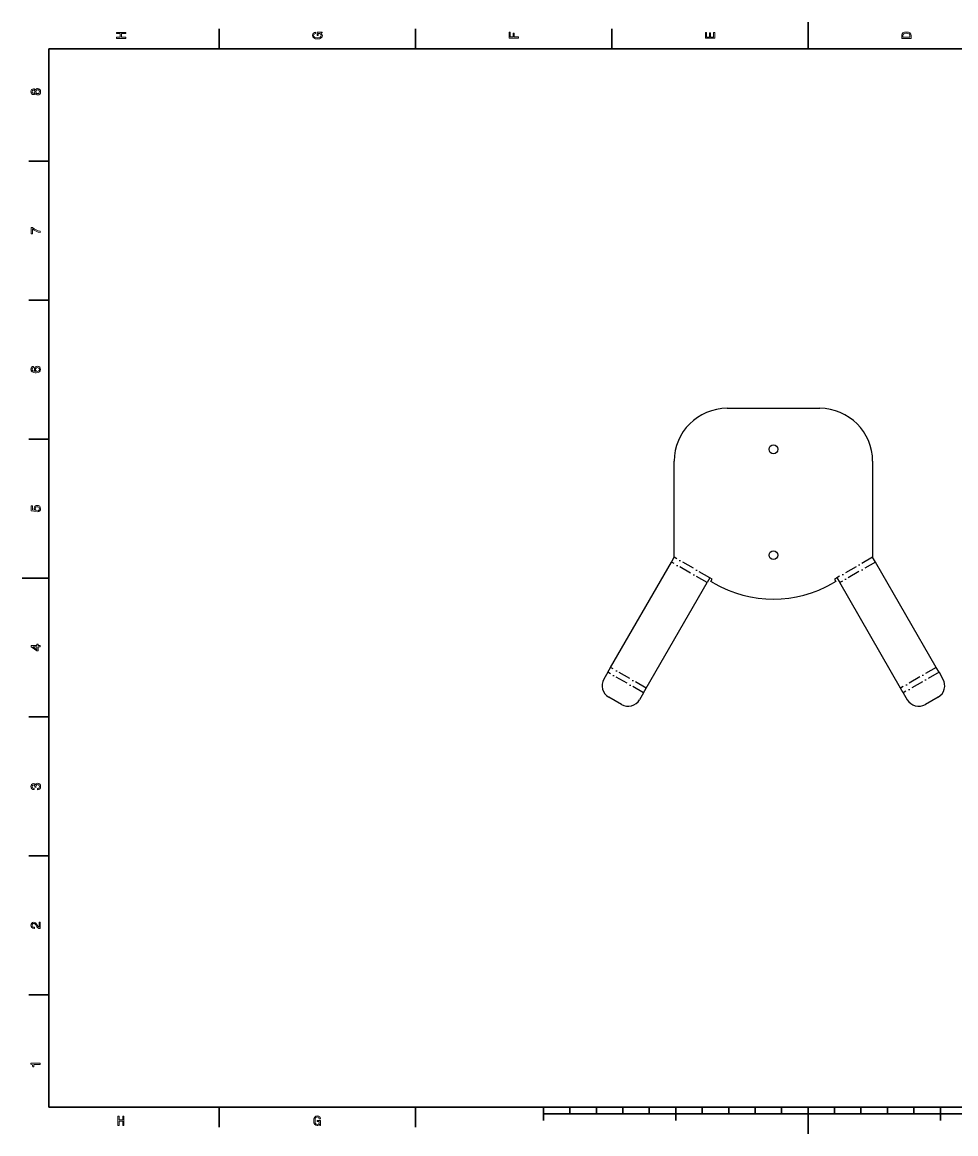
# Model space of a CAD drawing. Extents: x 0 to 594, y 0 to 420.
# Drawn here: x 0 to 352.8, y 0 to 420 of the extents above; entities that cross this region are included whole.
import ezdxf

# ---------------------------------------------------------------- set-up
doc = ezdxf.new("R2010")
doc.units = 0
doc.linetypes.add('DASHDOT', pattern=[18.5, 12, -3, 0.5, -3])

msp = doc.modelspace()

# ---------------------------------------------------------------- linework, layer by layer
at = {"color": 7, "lineweight": 35, "ltscale": 0.25}
for p, q in [((297, 410), (297, 420)), ((10, 210), (0, 210)), ((297, 10), (297, 0))]:
    msp.add_line(p, q, dxfattribs=at)
at = {"color": 7, "lineweight": 35, "ltscale": 0.1875}
for p, q in [((74.400002, 410), (74.400002, 417.5)), ((148.600006, 410), (148.600006, 417.5)), ((222.800003, 410), (222.800003, 417.5)), ((10, 367.5), (2.5, 367.5)), ((10, 315), (2.5, 315)), ((10, 262.5), (2.5, 262.5)), ((10, 157.5), (2.5, 157.5)), ((10, 105), (2.5, 105)), ((10, 52.5), (2.5, 52.5)), ((74.400002, 10), (74.400002, 2.5)), ((148.600006, 10), (148.600006, 2.5))]:
    msp.add_line(p, q, dxfattribs=at)
at = {"color": 7, "lineweight": 35}
for p, q in [((584, 410), (10, 410)), ((10, 410), (10, 10)), ((10, 10), (584, 10)), ((197, 7.5), (397, 7.5))]:
    msp.add_line(p, q, dxfattribs=at)
for p, q in [((266.409119, 274.117889), (301.409119, 274.117889)), ((246.409119, 217.840332), (246.409119, 254.117889)), ((321.409119, 254.117889), (321.409119, 217.840332)), ((222.368271, 176.200348), (245.368271, 216.037506)), ((345.449982, 176.200348), (322.449982, 216.037506)), ((235.858643, 168.411667), (258.858643, 208.24884)), ((331.959595, 168.411667), (308.959595, 208.24884))]:
    msp.add_line(p, q)
at = {"ltscale": 0.052043}
for p, q in [((245.368271, 216.037506), (246.409119, 217.840332)), ((322.449982, 216.037506), (321.409119, 217.840332)), ((259.899506, 210.051666), (258.858643, 208.24884)), ((307.918732, 210.051666), (308.959595, 208.24884)), ((221.327408, 174.397537), (222.368271, 176.200348)), ((346.490845, 174.397537), (345.449982, 176.200348)), ((234.817795, 166.608856), (235.858643, 168.411667)), ((333.000458, 166.608856), (331.959595, 168.411667))]:
    msp.add_line(p, q, dxfattribs=at)
at = {"color": 1, "linetype": 'DASHDOT', "ltscale": 0.389433}
msp.add_line((258.858643, 208.24884), (245.368271, 216.037506), dxfattribs=at)
at = {"color": 1, "linetype": 'DASHDOT', "ltscale": 0.389434}
for p, q in [((259.899506, 210.051666), (246.409119, 217.840332)), ((321.409119, 217.840332), (307.918732, 210.051666)), ((322.449982, 216.037506), (308.959595, 208.24884)), ((234.817795, 166.608856), (221.327408, 174.397537)), ((235.858643, 168.411667), (222.368271, 176.200348)), ((345.449982, 176.200348), (331.959595, 168.411667)), ((346.490845, 174.397537), (333.000458, 166.608856))]:
    msp.add_line(p, q, dxfattribs=at)
at = {"ltscale": 0.025}
for p, q in [((260.765533, 209.551666), (259.899506, 210.051666)), ((307.918732, 210.051666), (307.052704, 209.551666)), ((260.265533, 208.685638), (260.765533, 209.551666)), ((307.052704, 209.551666), (307.552704, 208.685638))]:
    msp.add_line(p, q, dxfattribs=at)
at = {"ltscale": 0.033013}
for p, q in [((261.409119, 208.02536), (260.265533, 208.685638)), ((307.552704, 208.685638), (306.409119, 208.02536))]:
    msp.add_line(p, q, dxfattribs=at)
at = {"ltscale": 0.075}
for p, q in [((221.327408, 174.397537), (219.827408, 171.799454)), ((346.490845, 174.397537), (347.990845, 171.799454)), ((234.817795, 166.608856), (233.317795, 164.010788)), ((333.000458, 166.608856), (334.500458, 164.010788))]:
    msp.add_line(p, q, dxfattribs=at)
at = {"ltscale": 0.139434}
for p, q in [((226.487671, 162.180649), (221.657532, 164.96933)), ((346.160706, 164.96933), (341.330566, 162.180649))]:
    msp.add_line(p, q, dxfattribs=at)
at = {"color": 7, "lineweight": 35, "ltscale": 0.125}
for p, q in [((197, 10), (197, 5)), ((247, 10), (247, 5)), ((347, 10), (347, 5))]:
    msp.add_line(p, q, dxfattribs=at)
at = {"color": 7, "lineweight": 35, "ltscale": 0.0625}
for p, q in [((207, 10), (207, 7.5)), ((217, 10), (217, 7.5)), ((227, 10), (227, 7.5)), ((237, 10), (237, 7.5)), ((257, 10), (257, 7.5)), ((267, 10), (267, 7.5)), ((277, 10), (277, 7.5)), ((287, 10), (287, 7.5)), ((307, 10), (307, 7.5)), ((317, 10), (317, 7.5)), ((327, 10), (327, 7.5)), ((337, 10), (337, 7.5))]:
    msp.add_line(p, q, dxfattribs=at)
at = {"color": 7, "lineweight": 13}
for points in [[(39.133213, 413.829987), (39.133213, 414.299011), (37.48912, 414.299011), (37.48912, 415.701019), (39.133213, 415.701019), (39.133213, 416.164978), (35.633213, 416.164978), (35.633213, 415.701019), (37.060448, 415.701019), (37.060448, 414.299011), (35.633213, 414.299011), (35.633213, 413.829987)], [(112.864197, 415.922913), (113.333214, 416.008667), (113.333214, 416.260803), (111.442001, 416.260803), (111.442001, 414.984863), (111.870674, 414.984863), (111.870674, 415.771606), (111.90094, 415.771606), (112.364914, 415.71109), (112.707855, 415.549713), (112.924713, 415.302612), (112.995316, 414.994965), (112.904541, 414.652039), (112.632202, 414.384735), (112.183357, 414.213257), (111.568085, 414.15274), (110.957855, 414.208221), (110.509003, 414.3797), (110.236671, 414.652039), (110.140854, 415.020172), (110.191284, 415.272339), (110.332497, 415.479126), (110.569527, 415.630402), (110.887245, 415.716156), (110.887245, 416.215424), (110.403099, 416.08429), (110.039986, 415.837189), (109.818085, 415.489197), (109.737396, 415.050446), (109.863472, 414.475525), (110.231628, 414.041779), (110.8116, 413.764404), (111.583214, 413.668579), (112.359871, 413.764404), (112.939842, 414.041779), (113.307999, 414.450287), (113.429039, 414.964691), (113.388687, 415.252167), (113.287827, 415.509369), (113.111313, 415.731262)], [(187.533203, 413.966156), (187.533203, 414.43515), (185.924408, 414.43515), (185.924408, 415.907776), (185.505829, 415.907776), (185.505829, 414.43515), (184.456833, 414.43515), (184.456833, 416.245697), (184.033203, 416.245697), (184.033203, 413.966156)], [(261.733215, 413.940918), (261.733215, 416.159943), (261.30957, 416.159943), (261.30957, 414.404907), (260.12442, 414.404907), (260.12442, 415.968292), (259.705841, 415.968292), (259.705841, 414.404907), (258.65686, 414.404907), (258.65686, 416.119598), (258.233215, 416.119598), (258.233215, 413.940918)], [(332.433228, 414.994965), (332.433228, 413.829987), (335.933228, 413.829987), (335.933228, 414.994965), (335.822266, 415.544678), (335.484375, 415.953186), (334.934662, 416.205353), (334.183228, 416.296112), (333.416656, 416.215424), (333.114075, 416.114563), (332.871979, 415.973358), (332.544189, 415.56485), (332.463501, 415.297546)], [(332.851807, 414.959656), (332.92746, 415.342957), (333.159454, 415.605194), (333.572998, 415.761536), (334.183228, 415.811951), (334.773285, 415.7565), (335.186829, 415.600159), (335.43396, 415.332855), (335.514648, 414.959656), (335.514648, 414.299011), (332.851807, 414.299011)], [(4.947046, 393.124634), (5.088257, 392.867432), (5.284943, 392.690918), (5.532061, 392.579987), (5.829611, 392.544678), (6.278458, 392.625366), (6.626441, 392.857361), (6.848343, 393.235596), (6.934078, 393.75), (6.848343, 394.259369), (6.626441, 394.637604), (6.278459, 394.869598), (5.829611, 394.955353), (5.532061, 394.914978), (5.284943, 394.809082), (5.088257, 394.627533), (4.947046, 394.375366), (4.826009, 394.577087), (4.659582, 394.718292), (4.457853, 394.804047), (4.210735, 394.83429), (3.852666, 394.753601), (3.565202, 394.541779), (3.378602, 394.198853), (3.307997, 393.75), (3.378602, 393.296112), (3.565202, 392.953186), (3.852666, 392.736328), (4.210735, 392.660675), (4.457853, 392.685883), (4.659582, 392.771606)], [(4.251081, 393.139771), (4.029179, 393.180115), (3.857709, 393.301147), (3.751801, 393.492798), (3.711455, 393.75), (3.751801, 394.002167), (3.857709, 394.193817), (4.029179, 394.31485), (4.251081, 394.360229), (4.478026, 394.31485), (4.654539, 394.193817), (4.770533, 394.002167), (4.805836, 393.75), (4.76549, 393.492798), (4.654539, 393.301147), (4.478026, 393.180115)], [(5.819525, 393.028839), (5.552234, 393.074219), (5.350504, 393.220459), (5.21938, 393.447418), (5.173992, 393.75), (5.21938, 394.047546), (5.350504, 394.274506), (5.552234, 394.420746), (5.819525, 394.471191), (6.106988, 394.420746), (6.323847, 394.274506), (6.465058, 394.047546), (6.510447, 393.75), (6.465058, 393.447418), (6.323847, 393.220459), (6.106988, 393.074219)], [(6.833213, 340.549011), (6.833213, 341.05835), (6.001081, 341.224792), (5.224424, 341.517303), (4.503242, 341.930847), (3.82745, 342.470459), (3.408862, 342.470459), (3.408862, 340.069885), (3.867795, 340.069885), (3.867795, 341.986328), (4.548631, 341.431549), (5.259727, 341.01297), (6.016211, 340.720459)], [(4.276297, 289.960388), (3.867795, 289.864563), (3.565202, 289.64267), (3.373559, 289.299713), (3.307997, 288.855927), (3.3433, 288.55835), (3.439121, 288.301147), (3.595461, 288.074219), (3.817363, 287.882568), (4.094741, 287.731262), (4.432637, 287.620331), (4.831052, 287.549713), (5.279899, 287.529541), (5.996037, 287.610229), (6.51549, 287.857361), (6.82817, 288.255768), (6.934078, 288.800446), (6.8433, 289.289642), (6.606268, 289.662842), (6.233069, 289.904907), (5.759006, 289.990631), (5.279899, 289.904907), (4.911744, 289.672913), (4.679755, 289.31485), (4.599063, 288.871033), (4.699928, 288.391937), (4.987392, 288.033875), (4.432637, 288.109528), (4.034222, 288.270905), (3.79719, 288.518005), (3.716499, 288.860962), (3.756845, 289.113129), (3.862752, 289.304749), (4.039265, 289.430847), (4.276297, 289.496399)], [(5.764049, 289.501434), (6.081772, 289.445984), (6.323847, 289.304749), (6.485231, 289.07782), (6.535663, 288.79541), (6.48523, 288.497833), (6.328891, 288.270905), (6.086816, 288.124634), (5.769093, 288.079254), (5.456412, 288.1297), (5.21938, 288.270905), (5.068084, 288.502899), (5.012608, 288.815582), (5.068084, 289.087891), (5.214337, 289.304749), (5.451369, 289.445984)], [(5.920389, 234.999283), (6.333934, 235.110229), (6.656701, 235.357361), (6.858429, 235.720474), (6.934078, 236.184448), (6.8433, 236.693817), (6.596182, 237.092224), (6.20281, 237.344391), (5.698487, 237.440201), (5.229467, 237.354477), (4.861311, 237.112396), (4.624279, 236.734161), (4.538545, 236.244965), (4.599063, 235.866714), (4.76549, 235.574219), (3.822406, 235.715424), (3.822406, 237.248566), (3.408862, 237.248566), (3.408862, 235.377533), (5.26477, 235.100143), (5.26477, 235.503601), (5.027738, 235.796112), (4.942003, 236.169312), (4.997478, 236.492081), (5.158862, 236.739197), (5.40598, 236.895538), (5.723703, 236.951019), (6.041427, 236.895538), (6.288545, 236.734161), (6.444885, 236.487045), (6.50036, 236.169312), (6.465058, 235.902023), (6.349063, 235.695251), (6.167507, 235.543961), (5.920389, 235.468307)], [(6.833213, 184.02739), (6.833213, 184.481277), (5.965778, 184.481277), (5.965778, 184.98056), (5.56232, 184.98056), (5.56232, 184.481277), (3.408862, 184.481277), (3.408862, 184.022339), (5.521974, 182.489197), (5.965778, 182.489197), (5.965778, 184.02739)], [(5.56232, 182.912827), (3.993876, 184.02739), (5.56232, 184.02739)], [(5.73379, 129.979111), (5.769093, 129.979111), (6.253242, 130.059799), (6.616354, 130.296829), (6.848343, 130.670029), (6.934078, 131.164276), (6.848343, 131.688766), (6.626441, 132.082138), (6.273415, 132.334305), (5.819525, 132.425079), (5.521974, 132.384735), (5.279899, 132.273788), (5.0933, 132.092224), (4.957133, 131.850143), (4.684798, 132.177963), (4.251081, 132.293961), (3.857709, 132.218307), (3.560158, 132.00145), (3.373559, 131.648422), (3.307997, 131.164276), (3.388689, 130.710388), (3.610591, 130.362396), (3.963617, 130.135452), (4.432637, 130.059799), (4.46794, 130.059799), (4.46794, 130.508652), (4.145173, 130.548996), (3.913184, 130.680115), (3.771974, 130.891937), (3.721542, 131.189484), (3.761888, 131.451736), (3.867795, 131.643372), (4.039265, 131.759369), (4.271254, 131.804764), (4.518372, 131.759369), (4.684798, 131.638336), (4.785663, 131.426514), (4.815922, 131.139053), (4.810879, 130.942368), (5.209294, 130.942368), (5.199208, 131.189484), (5.244596, 131.507217), (5.365634, 131.744247), (5.56232, 131.885452), (5.819525, 131.935883), (6.112032, 131.880417), (6.328891, 131.734161), (6.465058, 131.502167), (6.510447, 131.194534), (6.460014, 130.876801), (6.308718, 130.644821), (6.066643, 130.498566), (5.73379, 130.443085)], [(6.833213, 77.519447), (6.833213, 79.925072), (6.399496, 79.925072), (6.399496, 78.023773), (6.162464, 78.129684), (5.965778, 78.311241), (5.607709, 78.871033), (5.456412, 79.168587), (5.239553, 79.501442), (4.987392, 79.738472), (4.689842, 79.874641), (4.351945, 79.925072), (3.928314, 79.839333), (3.595461, 79.602303), (3.383646, 79.239189), (3.307997, 78.770172), (3.393732, 78.286018), (3.630764, 77.91787), (4.009006, 77.680832), (4.508286, 77.600143), (4.578891, 77.600143), (4.578891, 78.059074), (4.538545, 78.059074), (4.195605, 78.104462), (3.943444, 78.240631), (3.782061, 78.457489), (3.726585, 78.744957), (3.777017, 79.03746), (3.903098, 79.254318), (4.099784, 79.395531), (4.346902, 79.445961), (4.578891, 79.41066), (4.775577, 79.314842), (4.947046, 79.153458), (5.098343, 78.931557), (5.259727, 78.634003), (5.572406, 78.139771), (5.90526, 77.791786), (6.308718, 77.585014), (6.818084, 77.519447)], [(6.833213, 26.159222), (6.833213, 26.618156), (3.307997, 26.618156), (3.307997, 26.275217), (3.615634, 26.184439), (3.822406, 26.002882), (3.943444, 25.725506), (3.98379, 25.34222), (4.341859, 25.34222), (4.341859, 26.159222)], [(36.129971, 3.166787), (36.598988, 3.166787), (36.598988, 4.810879), (38.001007, 4.810879), (38.001007, 3.166787), (38.464985, 3.166787), (38.464985, 6.666787), (38.001007, 6.666787), (38.001007, 5.239553), (36.598988, 5.239553), (36.598988, 6.666787), (36.129971, 6.666787)], [(112.422913, 3.635807), (112.508644, 3.166787), (112.760803, 3.166787), (112.760803, 5.057997), (111.484871, 5.057997), (111.484871, 4.629323), (112.271614, 4.629323), (112.271614, 4.599063), (112.21109, 4.135087), (112.049713, 3.792147), (111.802589, 3.575288), (111.494957, 3.504683), (111.152016, 3.595461), (110.884727, 3.867795), (110.713257, 4.316643), (110.652733, 4.931916), (110.708214, 5.542147), (110.879684, 5.990994), (111.152016, 6.263329), (111.520172, 6.35915), (111.772331, 6.308718), (111.979103, 6.167507), (112.130402, 5.930475), (112.216141, 5.612752), (112.715416, 5.612752), (112.58429, 6.096902), (112.337173, 6.460014), (111.989189, 6.681916), (111.55043, 6.762608), (110.975502, 6.636527), (110.541786, 6.268372), (110.264404, 5.6884), (110.168587, 4.916787), (110.264404, 4.14013), (110.541786, 3.560158), (110.950287, 3.192003), (111.464699, 3.070965), (111.752159, 3.111311), (112.009361, 3.212176), (112.23127, 3.388689)]]:
    msp.add_lwpolyline(points, close=True, dxfattribs=at)
for centre in [(283.909119, 258.617889), (283.909119, 218.617889)]:
    msp.add_circle(centre, 1.65)
for centre, radius, start, end in [((266.410431, 254.116608), 20.001769, 90.003745, 179.996289), ((301.407837, 254.116577), 20.001769, 0.003746, 89.996287), ((283.909088, 246.997589), 45.001015, 240.000707, 299.999356), ((224.157532, 169.299454), 5, 149.999997, 239.999997), ((343.660706, 169.299454), 5, 299.999998, 30.000001), ((228.987671, 166.510788), 5, 239.999997, 329.999999), ((338.830566, 166.510788), 5, 210.000003, 299.999998)]:
    msp.add_arc(centre, radius, start, end)

doc.saveas('drawing.dxf')
